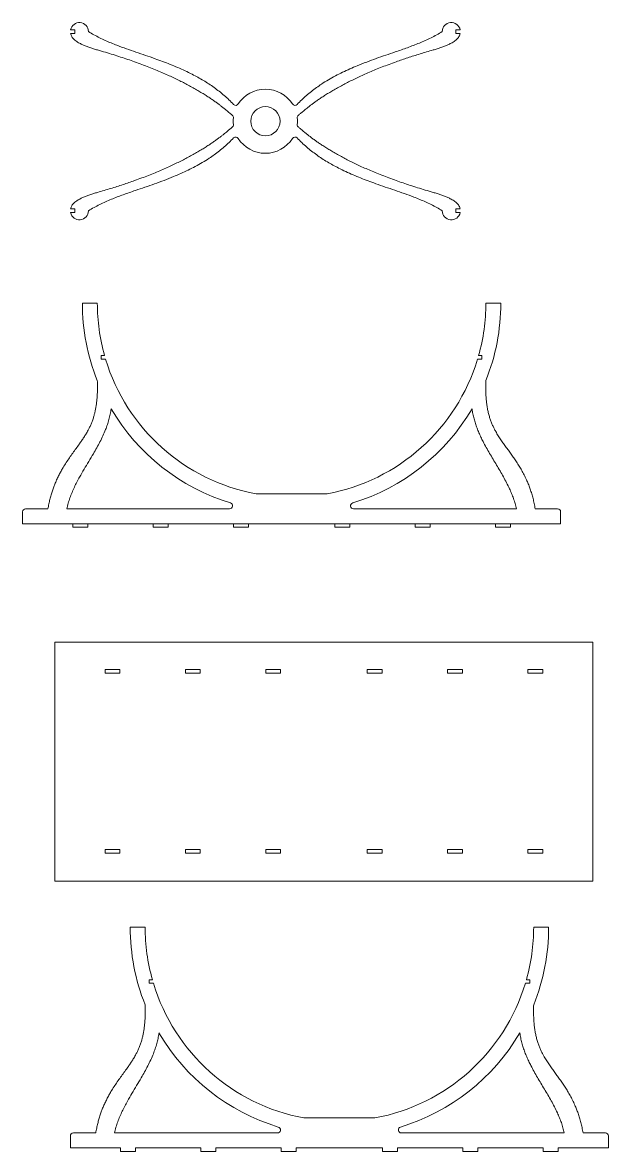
# Model space of a CAD drawing. Header units: millimetres. Extents: x -848 to 4422, y -1813 to 2148.
# Drawn here: x -848 to 1112, y -1739 to 2042 of the extents above; entities that cross this region are included whole.
import ezdxf

# ---------------------------------------------------------------- set-up
doc = ezdxf.new("R2010")
doc.units = ezdxf.units.MM

msp = doc.modelspace()

# ---------------------------------------------------------------- linework, layer by layer
at = {"color": 7, "linetype": 'Continuous', "lineweight": 15}
for p, q in [((-687.2, 2018.1), (-672.3, 2018.1)), ((-672.3, 2006.1), (-687.2, 2006.1)), ((-672.3, 2018.1), (-672.3, 2006.1)), ((601.7, 2018.1), (616.5, 2018.1)), ((601.7, 2006.1), (601.7, 2018.1)), ((616.5, 2006.1), (601.7, 2006.1)), ((-687.2, 1418.1), (-672.3, 1418.1)), ((-672.3, 1406.1), (-687.2, 1406.1)), ((-672.3, 1418.1), (-672.3, 1406.1)), ((601.7, 1406.1), (601.7, 1418.1)), ((601.7, 1418.1), (616.5, 1418.1)), ((616.5, 1406.1), (601.7, 1406.1)), ((-647.6, 1102.9), (-597.6, 1102.9)), ((702.4, 1102.9), (752.4, 1102.9)), ((-584.6, 926.8), (-573.3, 926.8)), ((-584.6, 914.8), (-584.6, 926.8)), ((-569.8, 914.8), (-584.6, 914.8)), ((689.4, 914.8), (674.6, 914.8)), ((678.1, 926.8), (689.4, 926.8)), ((689.4, 926.8), (689.4, 914.8)), ((-66.4, 463.8), (171.1, 463.8)), ((-847.6, 363.8), (-847.6, 403.8)), ((-837.6, 413.8), (-762.9, 413.8)), ((-154.9, 413.8), (-700, 413.8)), ((804.8, 413.8), (259.7, 413.8)), ((867.7, 413.8), (942.4, 413.8)), ((952.4, 403.8), (952.4, 363.8)), ((-679.9, 363.8), (-847.6, 363.8)), ((-679.9, 363.8), (-679.9, 351.8)), ((-629.9, 363.8), (-679.9, 363.8)), ((-629.9, 351.8), (-679.9, 351.8)), ((-629.9, 363.8), (-629.9, 351.8)), ((-411.1, 363.8), (-629.9, 363.8)), ((-361.1, 363.8), (-411.1, 363.8)), ((-411.1, 363.8), (-411.1, 351.8)), ((-361.1, 351.8), (-411.1, 351.8)), ((-361.1, 363.8), (-361.1, 351.8)), ((-142.2, 363.8), (-361.1, 363.8)), ((-142.2, 363.8), (-142.2, 351.8)), ((-92.2, 363.8), (-142.2, 363.8)), ((-92.2, 351.8), (-142.2, 351.8)), ((-92.2, 363.8), (-92.2, 351.8)), ((197, 363.8), (-92.2, 363.8)), ((197, 363.8), (197, 351.8)), ((247, 363.8), (197, 363.8)), ((247, 351.8), (197, 351.8)), ((247, 363.8), (247, 351.8)), ((465.9, 363.8), (247, 363.8)), ((465.9, 363.8), (465.9, 351.8)), ((515.9, 363.8), (465.9, 363.8)), ((515.9, 351.8), (465.9, 351.8)), ((515.9, 363.8), (515.9, 351.8)), ((734.7, 363.8), (515.9, 363.8)), ((734.7, 363.8), (734.7, 351.8)), ((784.7, 363.8), (734.7, 363.8)), ((784.7, 351.8), (734.7, 351.8)), ((784.7, 363.8), (784.7, 351.8)), ((952.4, 363.8), (784.7, 363.8)), ((1060.4, -33.3), (-739.6, -33.3)), ((-739.6, -33.3), (-739.6, -833.3)), ((1060.4, -833.3), (1060.4, -33.3)), ((-571.9, -124.7), (-571.9, -136.7)), ((-521.9, -124.7), (-571.9, -124.7)), ((-571.9, -136.7), (-521.9, -136.7)), ((-521.9, -136.7), (-521.9, -124.7)), ((-303.1, -124.7), (-303.1, -136.7)), ((-253.1, -124.7), (-303.1, -124.7)), ((-303.1, -136.7), (-253.1, -136.7)), ((-253.1, -136.7), (-253.1, -124.7)), ((-34.3, -124.7), (-34.3, -136.7)), ((15.7, -124.7), (-34.3, -124.7)), ((-34.3, -136.7), (15.7, -136.7)), ((15.7, -136.7), (15.7, -124.7)), ((355, -124.7), (305, -124.7)), ((305, -124.7), (305, -136.7)), ((305, -136.7), (355, -136.7)), ((355, -136.7), (355, -124.7)), ((573.8, -124.7), (573.8, -136.7)), ((623.8, -124.7), (573.8, -124.7)), ((573.8, -136.7), (623.8, -136.7)), ((623.8, -136.7), (623.8, -124.7)), ((892.7, -124.7), (842.7, -124.7)), ((842.7, -124.7), (842.7, -136.7)), ((842.7, -136.7), (892.7, -136.7)), ((892.7, -136.7), (892.7, -124.7)), ((-521.9, -727.3), (-571.9, -727.3)), ((-571.9, -727.3), (-571.9, -739.3)), ((-571.9, -739.3), (-521.9, -739.3)), ((-521.9, -739.3), (-521.9, -727.3)), ((-253.1, -727.3), (-303.1, -727.3)), ((-303.1, -727.3), (-303.1, -739.3)), ((-303.1, -739.3), (-253.1, -739.3)), ((-253.1, -739.3), (-253.1, -727.3)), ((15.7, -727.3), (-34.3, -727.3)), ((-34.3, -727.3), (-34.3, -739.3)), ((-34.3, -739.3), (15.7, -739.3)), ((15.7, -739.3), (15.7, -727.3)), ((355, -727.3), (305, -727.3)), ((305, -727.3), (305, -739.3)), ((305, -739.3), (355, -739.3)), ((355, -739.3), (355, -727.3)), ((623.8, -727.3), (573.8, -727.3)), ((573.8, -727.3), (573.8, -739.3)), ((573.8, -739.3), (623.8, -739.3)), ((623.8, -739.3), (623.8, -727.3)), ((842.7, -727.3), (842.7, -739.3)), ((892.7, -727.3), (842.7, -727.3)), ((842.7, -739.3), (892.7, -739.3)), ((892.7, -739.3), (892.7, -727.3)), ((-739.6, -833.3), (1060.4, -833.3)), ((-487.6, -987.4), (-437.6, -987.4)), ((862.4, -987.4), (912.4, -987.4)), ((-424.6, -1163.5), (-413.3, -1163.5)), ((-424.6, -1175.5), (-424.6, -1163.5)), ((838.1, -1163.5), (849.4, -1163.5)), ((849.4, -1163.5), (849.4, -1175.5)), ((-409.8, -1175.5), (-424.6, -1175.5)), ((849.4, -1175.5), (834.6, -1175.5)), ((93.7, -1626.5), (331.2, -1626.5)), ((-687.6, -1726.5), (-687.6, -1686.5)), ((-677.6, -1676.5), (-602.8, -1676.5)), ((5.1, -1676.5), (-540, -1676.5)), ((964.8, -1676.5), (419.7, -1676.5)), ((1027.7, -1676.5), (1102.4, -1676.5)), ((1112.4, -1686.5), (1112.4, -1726.5)), ((-519.9, -1726.5), (-687.6, -1726.5)), ((-519.9, -1726.5), (-519.9, -1738.5)), ((-469.9, -1738.5), (-519.9, -1738.5)), ((-251, -1726.5), (-469.9, -1726.5)), ((-469.9, -1726.5), (-469.9, -1738.5)), ((-251, -1726.5), (-251, -1738.5)), ((-201, -1738.5), (-251, -1738.5)), ((17.8, -1726.5), (-201, -1726.5)), ((-201, -1726.5), (-201, -1738.5)), ((17.8, -1726.5), (17.8, -1738.5)), ((67.8, -1738.5), (17.8, -1738.5)), ((357.1, -1726.5), (67.8, -1726.5)), ((67.8, -1726.5), (67.8, -1738.5)), ((357.1, -1726.5), (357.1, -1738.5)), ((407.1, -1738.5), (357.1, -1738.5)), ((625.9, -1726.5), (407.1, -1726.5)), ((407.1, -1726.5), (407.1, -1738.5)), ((625.9, -1726.5), (625.9, -1738.5)), ((675.9, -1738.5), (625.9, -1738.5)), ((894.7, -1726.5), (675.9, -1726.5)), ((675.9, -1726.5), (675.9, -1738.5)), ((894.7, -1726.5), (894.7, -1738.5)), ((944.7, -1738.5), (894.7, -1738.5)), ((1112.4, -1726.5), (944.7, -1726.5)), ((944.7, -1726.5), (944.7, -1738.5))]:
    msp.add_line(p, q, dxfattribs=at)
msp.add_circle((-35.3, 1712.1), 49, dxfattribs=at)
for centre, radius, start, end in [((-657.5, 2012.1), 30.3, 0, 168.5639), ((586.9, 2012.1), 30.3, 11.4361, 180), ((-35.3, 1712.1), 107.5, 32.4187, 147.5813), ((-134.5, 1775.1), 10, 223.203, 327.5813), ((63.9, 1775.1), 10, 212.4187, 316.797), ((-152.2, 1724.4), 10, 354.0022, 52.4187), ((-35.3, 1712.1), 107.5, 174.0022, 185.9978), ((81.5, 1724.4), 10, 127.5813, 185.9978), ((-35.3, 1712.1), 107.5, 354.0022, 5.9978), ((-152.2, 1699.9), 10, 307.5813, 5.9978), ((81.5, 1699.9), 10, 174.0022, 232.4187), ((-134.5, 1649.1), 10, 32.4187, 136.797), ((-35.3, 1712.1), 107.5, 212.4187, 327.5813), ((63.9, 1649.1), 10, 43.203, 147.5813), ((-657.5, 1412.1), 30.3, 191.4361, 0), ((586.9, 1412.1), 30.3, 180, 348.5639), ((52.4, 1102.9), 700, 180, 201.7868), ((52.4, 1102.9), 650, 180, 195.7174), ((52.4, 1102.9), 650, 344.2826, 0), ((52.4, 1102.9), 700, 338.2132, 0), ((52.4, 1102.9), 650, 196.8193, 259.473), ((52.4, 1102.9), 650, 280.527, 343.1807), ((52.4, 1102.9), 700, 210.4153, 253.023), ((52.4, 1102.9), 700, 286.977, 329.5847), ((-154.9, 423.8), 10, 270, 73.023), ((259.7, 423.8), 10, 106.977, 270), ((-837.6, 403.8), 10, 90, 180), ((942.4, 403.8), 10, 0, 90), ((212.4, -987.4), 700, 180, 201.7868), ((212.4, -987.4), 650, 180, 195.7174), ((212.4, -987.4), 650, 344.2826, 0), ((212.4, -987.4), 700, 338.2132, 0), ((212.4, -987.4), 650, 196.8193, 259.473), ((212.4, -987.4), 650, 280.527, 343.1807), ((212.4, -987.4), 700, 210.4153, 253.023), ((212.4, -987.4), 700, 286.977, 329.5847), ((5.1, -1666.5), 10, 270, 73.023), ((419.7, -1666.5), 10, 106.977, 270), ((-677.6, -1686.5), 10, 90, 180), ((1102.4, -1686.5), 10, 0, 90)]:
    msp.add_arc(centre, radius, start, end, dxfattribs=at)
for points, knots in [([(-687.2, 2006.1), (-686.7, 2004.2), (-685.8, 2000.4), (-683.1, 1995.1), (-679.4, 1990.1), (-674.9, 1985.4), (-669.5, 1981), (-663.4, 1976.9), (-655.7, 1972.5), (-646.1, 1967.9), (-634.7, 1963.2), (-622.6, 1958.8), (-609.8, 1954.6), (-592.4, 1949.3), (-570.5, 1942.9), (-544.8, 1935.1), (-520, 1927.2), (-496.2, 1919.3), (-472.4, 1911), (-448.9, 1902.4), (-425.6, 1893.5), (-403.5, 1884.6), (-382.4, 1875.7), (-362.6, 1866.9), (-343.9, 1858.3), (-326.3, 1849.9), (-309.7, 1841.5), (-293.4, 1833), (-277.4, 1824.2), (-261.8, 1815.3), (-247.4, 1806.7), (-234.1, 1798.3), (-221.9, 1790.4), (-210.7, 1782.8), (-200.6, 1775.6), (-191.4, 1768.9), (-182.7, 1762.2), (-174.4, 1755.8), (-166.8, 1749.5), (-160.2, 1744.1), (-154.6, 1739.4), (-150.1, 1735.5), (-147.3, 1733.3), (-146.1, 1732.3)], [0, 0, 0, 0, 0.009501, 0.019088, 0.029045, 0.039567, 0.050767, 0.062695, 0.075353, 0.094236, 0.11433, 0.135421, 0.157263, 0.179585, 0.224539, 0.268348, 0.310629, 0.351411, 0.39072, 0.433035, 0.473577, 0.512385, 0.549494, 0.584941, 0.61817, 0.64986, 0.680043, 0.708747, 0.739713, 0.768835, 0.796149, 0.821694, 0.845503, 0.867228, 0.887338, 0.905857, 0.92281, 0.94098, 0.956993, 0.970877, 0.982658, 0.992357, 1, 1, 1, 1]), ([(-141.8, 1768.3), (-146.9, 1773.5), (-157, 1784), (-173.1, 1798.5), (-189.7, 1812.3), (-206.9, 1825.1), (-224.5, 1837.2), (-242.6, 1848.5), (-261.1, 1859.2), (-281.6, 1870.1), (-304.1, 1881.1), (-328.7, 1892.1), (-353.7, 1902.4), (-379, 1912.2), (-406.5, 1922.3), (-436.4, 1932.7), (-468.4, 1943.6), (-500.4, 1954.6), (-528.1, 1964.7), (-551.6, 1974.1), (-571, 1982.4), (-590.2, 1991.5), (-609, 2001.3), (-621.2, 2008.5), (-627.3, 2012.1)], [0, 0, 0, 0, 0.039928, 0.079479, 0.118759, 0.157859, 0.196853, 0.235798, 0.274738, 0.313708, 0.362779, 0.411966, 0.461272, 0.510677, 0.560147, 0.622, 0.683768, 0.745392, 0.806853, 0.845414, 0.883952, 0.92251, 0.961161, 1, 1, 1, 1]), ([(556.6, 2012.1), (550.4, 2008.5), (538.1, 2001.1), (519.1, 1991.3), (499.7, 1982.1), (480, 1973.7), (460.1, 1965.8), (440, 1958.3), (419.8, 1951.1), (395.6, 1942.8), (367.4, 1933.3), (335.4, 1922.1), (303.6, 1910.5), (274.3, 1898.9), (247.4, 1887.4), (222.9, 1876), (198.9, 1863.9), (175.5, 1850.7), (154.4, 1837.6), (135.4, 1824.5), (118.4, 1811.8), (102, 1798.2), (86.2, 1783.8), (76.2, 1773.5), (71.2, 1768.3)], [0, 0, 0, 0, 0.039319, 0.078446, 0.117482, 0.156497, 0.19554, 0.234637, 0.2738, 0.313029, 0.374791, 0.436642, 0.498474, 0.560195, 0.60945, 0.658586, 0.707614, 0.756574, 0.805532, 0.844052, 0.88268, 0.921486, 0.960558, 1, 1, 1, 1]), ([(75.4, 1732.3), (76.5, 1733.2), (78.8, 1735), (82.5, 1738.1), (86.9, 1741.9), (92.1, 1746.2), (98, 1751.1), (104.6, 1756.4), (112.1, 1762.3), (120.3, 1768.6), (129.5, 1775.3), (139.8, 1782.6), (151, 1790.2), (163.3, 1798.3), (176.7, 1806.6), (191.1, 1815.3), (206.7, 1824.2), (222.8, 1833), (239.3, 1841.7), (256.3, 1850.2), (274.2, 1858.8), (293.2, 1867.5), (313.1, 1876.3), (334, 1885.1), (355.8, 1893.8), (378.7, 1902.6), (400.7, 1910.6), (421.6, 1917.9), (441.2, 1924.6), (461.5, 1931.1), (482.5, 1937.7), (504.2, 1944.2), (523.2, 1949.7), (539.2, 1954.6), (551.9, 1958.8), (564.1, 1963.2), (575.5, 1967.9), (585, 1972.5), (592.8, 1976.9), (598.9, 1981), (604.2, 1985.4), (608.8, 1990.1), (612.4, 1995.1), (615.2, 2000.4), (616.1, 2004.2), (616.5, 2006.1)], [0, 0, 0, 0, 0.00641, 0.014322, 0.023751, 0.034711, 0.047218, 0.061023, 0.076352, 0.093224, 0.111662, 0.132113, 0.154246, 0.17809, 0.203677, 0.231042, 0.260221, 0.291253, 0.320493, 0.351265, 0.383603, 0.417537, 0.453101, 0.489651, 0.527841, 0.567705, 0.609279, 0.641936, 0.675612, 0.710322, 0.746084, 0.782911, 0.820415, 0.842738, 0.864579, 0.88567, 0.905764, 0.924647, 0.937305, 0.949233, 0.960433, 0.970955, 0.980912, 0.990499, 1, 1, 1, 1]), ([(-146.1, 1691.9), (-147.1, 1691.1), (-149.4, 1689.3), (-153.1, 1686.2), (-157.6, 1682.4), (-162.7, 1678.1), (-168.6, 1673.2), (-175.3, 1667.8), (-182.7, 1662), (-191, 1655.7), (-200.2, 1648.9), (-210.4, 1641.7), (-221.7, 1634), (-234, 1626), (-247.3, 1617.7), (-261.8, 1609), (-277.3, 1600.1), (-293.4, 1591.3), (-310, 1582.6), (-326.9, 1574.1), (-344.9, 1565.5), (-363.8, 1556.7), (-383.7, 1548), (-404.6, 1539.2), (-426.4, 1530.5), (-449.3, 1521.7), (-471.3, 1513.7), (-492.2, 1506.3), (-511.8, 1499.7), (-532.2, 1493.1), (-553.2, 1486.6), (-574.8, 1480.1), (-593.8, 1474.6), (-609.8, 1469.6), (-622.6, 1465.5), (-634.7, 1461.1), (-646.1, 1456.4), (-655.7, 1451.8), (-663.4, 1447.3), (-669.5, 1443.2), (-674.9, 1438.9), (-679.4, 1434.2), (-683.1, 1429.2), (-685.8, 1423.9), (-686.7, 1420), (-687.2, 1418.1)], [0, 0, 0, 0, 0.006411, 0.014322, 0.023751, 0.034712, 0.047218, 0.061023, 0.076352, 0.093224, 0.111662, 0.132113, 0.154246, 0.17809, 0.203678, 0.231042, 0.260221, 0.291253, 0.320493, 0.351266, 0.383603, 0.417537, 0.453101, 0.489651, 0.527841, 0.567705, 0.609279, 0.641936, 0.675612, 0.710322, 0.746084, 0.782911, 0.820415, 0.842737, 0.864579, 0.88567, 0.905764, 0.924647, 0.937305, 0.949233, 0.960433, 0.970955, 0.980912, 0.990499, 1, 1, 1, 1]), ([(616.5, 1418.1), (616.1, 1420), (615.2, 1423.9), (612.4, 1429.2), (608.8, 1434.2), (604.2, 1438.9), (598.9, 1443.2), (592.8, 1447.3), (585, 1451.8), (575.5, 1456.4), (564.1, 1461.1), (551.9, 1465.5), (539.2, 1469.6), (521.7, 1475), (499.9, 1481.3), (474.1, 1489.1), (449.3, 1497), (425.5, 1505), (401.8, 1513.2), (378.3, 1521.8), (355, 1530.8), (332.8, 1539.7), (311.8, 1548.6), (291.9, 1557.3), (273.2, 1565.9), (255.6, 1574.4), (239, 1582.8), (222.7, 1591.3), (206.7, 1600.1), (191.2, 1609), (176.8, 1617.6), (163.4, 1625.9), (151.2, 1633.9), (140.1, 1641.5), (130, 1648.6), (120.8, 1655.4), (112, 1662), (103.8, 1668.5), (96.1, 1674.7), (89.6, 1680.2), (84, 1684.9), (79.5, 1688.7), (76.7, 1691), (75.4, 1691.9)], [0, 0, 0, 0, 0.009501, 0.019088, 0.029045, 0.039567, 0.050767, 0.062695, 0.075353, 0.094236, 0.11433, 0.135421, 0.157263, 0.179585, 0.224539, 0.268348, 0.310629, 0.351411, 0.39072, 0.433035, 0.473577, 0.512385, 0.549494, 0.584941, 0.61817, 0.64986, 0.680043, 0.708747, 0.739713, 0.768834, 0.796149, 0.821694, 0.845503, 0.867228, 0.887337, 0.905857, 0.92281, 0.94098, 0.956993, 0.970877, 0.982657, 0.992357, 1, 1, 1, 1]), ([(-627.3, 1412.1), (-621.1, 1415.8), (-608.8, 1423.1), (-589.7, 1433), (-570.3, 1442.1), (-550.7, 1450.6), (-530.8, 1458.5), (-510.7, 1466), (-490.5, 1473.1), (-466.2, 1481.4), (-438.1, 1491), (-406.1, 1502.1), (-374.3, 1513.8), (-344.9, 1525.4), (-318, 1536.9), (-293.6, 1548.2), (-269.6, 1560.4), (-246.2, 1573.5), (-225, 1586.7), (-206, 1599.8), (-189.1, 1612.5), (-172.7, 1626.1), (-156.8, 1640.5), (-146.8, 1650.8), (-141.8, 1656)], [0, 0, 0, 0, 0.0393191, 0.0784464, 0.1174817, 0.1564971, 0.1955396, 0.2346366, 0.2737996, 0.3130287, 0.3747909, 0.4366416, 0.4984741, 0.5601948, 0.6094503, 0.6585855, 0.7076137, 0.7565741, 0.8055315, 0.8440519, 0.8826792, 0.9214854, 0.960558, 1, 1, 1, 1]), ([(71.2, 1656), (76.2, 1650.7), (86.3, 1640.3), (102.4, 1625.7), (119.1, 1612), (136.2, 1599.1), (153.9, 1587.1), (172, 1575.7), (190.5, 1565.1), (211, 1554.2), (233.5, 1543.2), (258.1, 1532.2), (283.1, 1521.9), (308.3, 1512.1), (335.9, 1502), (365.8, 1491.6), (397.8, 1480.7), (429.7, 1469.7), (457.5, 1459.6), (481, 1450.2), (500.4, 1441.8), (519.5, 1432.8), (538.4, 1423), (550.5, 1415.8), (556.6, 1412.1)], [0, 0, 0, 0, 0.039928, 0.079479, 0.118759, 0.157859, 0.196853, 0.235798, 0.274738, 0.313708, 0.362779, 0.411966, 0.461272, 0.510677, 0.560147, 0.622, 0.683768, 0.745392, 0.806853, 0.845414, 0.883952, 0.92251, 0.961161, 1, 1, 1, 1]), ([(-762.9, 413.8), (-761.9, 419.3), (-759.9, 429.9), (-756.3, 445.3), (-752.4, 460), (-748.1, 473.9), (-743.5, 487.1), (-738.3, 500.5), (-732.4, 513.8), (-725.9, 527.3), (-719.1, 540.1), (-711.1, 554), (-701.6, 569), (-690.8, 584.9), (-679.8, 600.5), (-668.7, 615.8), (-658.8, 629.6), (-650.1, 642), (-642.6, 653.1), (-635.3, 664.7), (-628.8, 675.9), (-623.2, 686.9), (-618.3, 697.7), (-613.8, 709.2), (-610.1, 720.6), (-606.9, 732), (-604.3, 743.2), (-602.1, 755.1), (-600.2, 767.8), (-598.8, 781.2), (-597.8, 795.4), (-597.2, 810.5), (-597.1, 826.5), (-597.4, 837.4), (-597.6, 843.1)], [0, 0, 0, 0, 0.035233, 0.068912, 0.101176, 0.132157, 0.161985, 0.190786, 0.223572, 0.255281, 0.286082, 0.316131, 0.35803, 0.399046, 0.439498, 0.47967, 0.519832, 0.548088, 0.576582, 0.605535, 0.635264, 0.659406, 0.68446, 0.71065, 0.738222, 0.761453, 0.785878, 0.811643, 0.838894, 0.867782, 0.897894, 0.929872, 0.963861, 1, 1, 1, 1]), ([(702.4, 843.1), (702.2, 837.8), (701.9, 827.7), (702, 812.8), (702.4, 798.8), (703.2, 785.5), (704.5, 771.8), (706.4, 757.7), (709, 743.5), (712.2, 729.9), (715.9, 717), (720.2, 704.8), (725, 693.4), (730, 682.7), (736.3, 671.1), (743.8, 658.5), (752.7, 645.1), (761.7, 632.1), (770.9, 619.3), (780.1, 606.6), (789.4, 593.8), (798.5, 580.7), (807.5, 567.3), (816.2, 553.4), (824.6, 538.8), (832.7, 523.4), (839.7, 508.4), (845.8, 493.6), (851.1, 479.4), (855.9, 464.3), (860.4, 448.3), (864.4, 431.4), (866.5, 419.8), (867.7, 413.8)], [0, 0, 0, 0, 0.033457, 0.065069, 0.094948, 0.123207, 0.149958, 0.182894, 0.213689, 0.242591, 0.27173, 0.299263, 0.325459, 0.350571, 0.374828, 0.409778, 0.443871, 0.477553, 0.511037, 0.544484, 0.57805, 0.611895, 0.646188, 0.681117, 0.716894, 0.753758, 0.791976, 0.823148, 0.855494, 0.889177, 0.924369, 0.961249, 1, 1, 1, 1]), ([(-700, 413.8), (-698.5, 420.1), (-695.4, 432.6), (-689.3, 450.9), (-682.3, 468.7), (-674.5, 486.2), (-666, 503.3), (-655.2, 523.5), (-641.9, 546.5), (-626.3, 572.4), (-612, 596.2), (-599.5, 618.1), (-588.7, 638), (-578.8, 658.3), (-570.5, 677.6), (-563.8, 695.8), (-558.5, 712.9), (-554.2, 730.5), (-552.2, 742.5), (-551.3, 748.5)], [0, 0, 0, 0, 0.052594, 0.10475, 0.156695, 0.208588, 0.260532, 0.312577, 0.394583, 0.476771, 0.558964, 0.620509, 0.681926, 0.743231, 0.804521, 0.852795, 0.901326, 0.950311, 1, 1, 1, 1]), ([(656.1, 748.5), (656.9, 742.9), (658.7, 731.8), (662.6, 715.5), (667.3, 699.6), (672.8, 684), (679, 668.8), (685.8, 653.8), (694, 637.2), (703.7, 619.1), (715, 599.4), (726.6, 579.9), (738.3, 560.4), (749.9, 540.9), (761.1, 521.3), (771.8, 501.4), (781, 482.5), (788.7, 464.8), (795, 448.2), (800.5, 431.2), (803.4, 419.6), (804.8, 413.8)], [0, 0, 0, 0, 0.046022, 0.091422, 0.136406, 0.181135, 0.225737, 0.270303, 0.314893, 0.376302, 0.437841, 0.499475, 0.561136, 0.622746, 0.684235, 0.745569, 0.806768, 0.854823, 0.902948, 0.951278, 1, 1, 1, 1]), ([(-602.8, -1676.5), (-601.8, -1671.1), (-599.9, -1660.5), (-596.3, -1645), (-592.4, -1630.4), (-588.1, -1616.5), (-583.5, -1603.2), (-578.3, -1589.9), (-572.4, -1576.5), (-565.9, -1563.1), (-559.1, -1550.3), (-551, -1536.3), (-541.6, -1521.4), (-530.8, -1505.4), (-519.8, -1489.9), (-508.7, -1474.5), (-498.7, -1460.8), (-490, -1448.3), (-482.5, -1437.2), (-475.2, -1425.7), (-468.8, -1414.4), (-463.1, -1403.4), (-458.3, -1392.6), (-453.8, -1381.2), (-450, -1369.7), (-446.9, -1358.3), (-444.3, -1347.1), (-442.1, -1335.2), (-440.2, -1322.5), (-438.8, -1309.1), (-437.8, -1294.9), (-437.2, -1279.9), (-437.1, -1263.9), (-437.4, -1252.9), (-437.6, -1247.3)], [0, 0, 0, 0, 0.0352329, 0.0689124, 0.1011757, 0.1321566, 0.1619851, 0.1907862, 0.2235725, 0.2552811, 0.286082, 0.3161311, 0.3580301, 0.3990466, 0.4394981, 0.47967, 0.5198324, 0.5480876, 0.5765818, 0.6055346, 0.6352635, 0.6594064, 0.6844597, 0.7106497, 0.7382223, 0.7614533, 0.7858784, 0.8116426, 0.838894, 0.8677823, 0.8978937, 0.9298722, 0.9638603, 1, 1, 1, 1]), ([(862.4, -1247.3), (862.3, -1252.5), (862, -1262.7), (862, -1277.5), (862.5, -1291.6), (863.3, -1304.8), (864.6, -1318.6), (866.5, -1332.6), (869.1, -1346.9), (872.2, -1360.4), (876, -1373.3), (880.3, -1385.5), (885, -1396.9), (890.1, -1407.6), (896.3, -1419.3), (903.8, -1431.8), (912.7, -1445.2), (921.8, -1458.2), (930.9, -1471), (940.2, -1483.7), (949.4, -1496.6), (958.5, -1509.6), (967.5, -1523), (976.2, -1536.9), (984.7, -1551.5), (992.7, -1566.9), (999.8, -1582), (1005.8, -1596.7), (1011.1, -1611), (1016, -1626.1), (1020.4, -1642), (1024.4, -1658.9), (1026.6, -1670.5), (1027.7, -1676.5)], [0, 0, 0, 0, 0.0334566, 0.0650689, 0.0949482, 0.1232069, 0.1499576, 0.1828942, 0.2136891, 0.2425907, 0.2717305, 0.2992627, 0.3254588, 0.3505708, 0.3748282, 0.4097776, 0.4438713, 0.4775528, 0.511037, 0.5444842, 0.5780504, 0.6118948, 0.6461875, 0.6811167, 0.7168939, 0.7537578, 0.7919761, 0.8231481, 0.8554935, 0.8891766, 0.9243691, 0.9612492, 1, 1, 1, 1]), ([(-540, -1676.5), (-538.4, -1670.2), (-535.4, -1657.7), (-529.3, -1639.5), (-522.3, -1621.6), (-514.5, -1604.1), (-505.9, -1587), (-495.1, -1566.9), (-481.8, -1543.9), (-466.3, -1517.9), (-452, -1494.1), (-439.5, -1472.3), (-428.7, -1452.3), (-418.8, -1432), (-410.5, -1412.7), (-403.7, -1394.5), (-398.5, -1377.4), (-394.1, -1359.8), (-392.2, -1347.9), (-391.2, -1341.8)], [0, 0, 0, 0, 0.052594, 0.10475, 0.156695, 0.208589, 0.260532, 0.312578, 0.394583, 0.476771, 0.558964, 0.620509, 0.681926, 0.743231, 0.804521, 0.852795, 0.901326, 0.950311, 1, 1, 1, 1]), ([(816.1, -1341.8), (817, -1347.4), (818.7, -1358.5), (822.7, -1374.8), (827.4, -1390.7), (832.9, -1406.3), (839, -1421.5), (845.8, -1436.5), (854, -1453.1), (863.7, -1471.2), (875, -1490.9), (886.6, -1510.4), (898.3, -1529.9), (909.9, -1549.4), (921.2, -1569), (931.9, -1589), (941.1, -1607.8), (948.8, -1625.5), (955.1, -1642.1), (960.6, -1659.1), (963.4, -1670.7), (964.8, -1676.5)], [0, 0, 0, 0, 0.046022, 0.091422, 0.136406, 0.181135, 0.225737, 0.270303, 0.314893, 0.376302, 0.437841, 0.499475, 0.561136, 0.622746, 0.684235, 0.745569, 0.806768, 0.854823, 0.902948, 0.951278, 1, 1, 1, 1])]:
    msp.add_open_spline(points, degree=3, knots=knots, dxfattribs=at)

doc.saveas('drawing.dxf')
